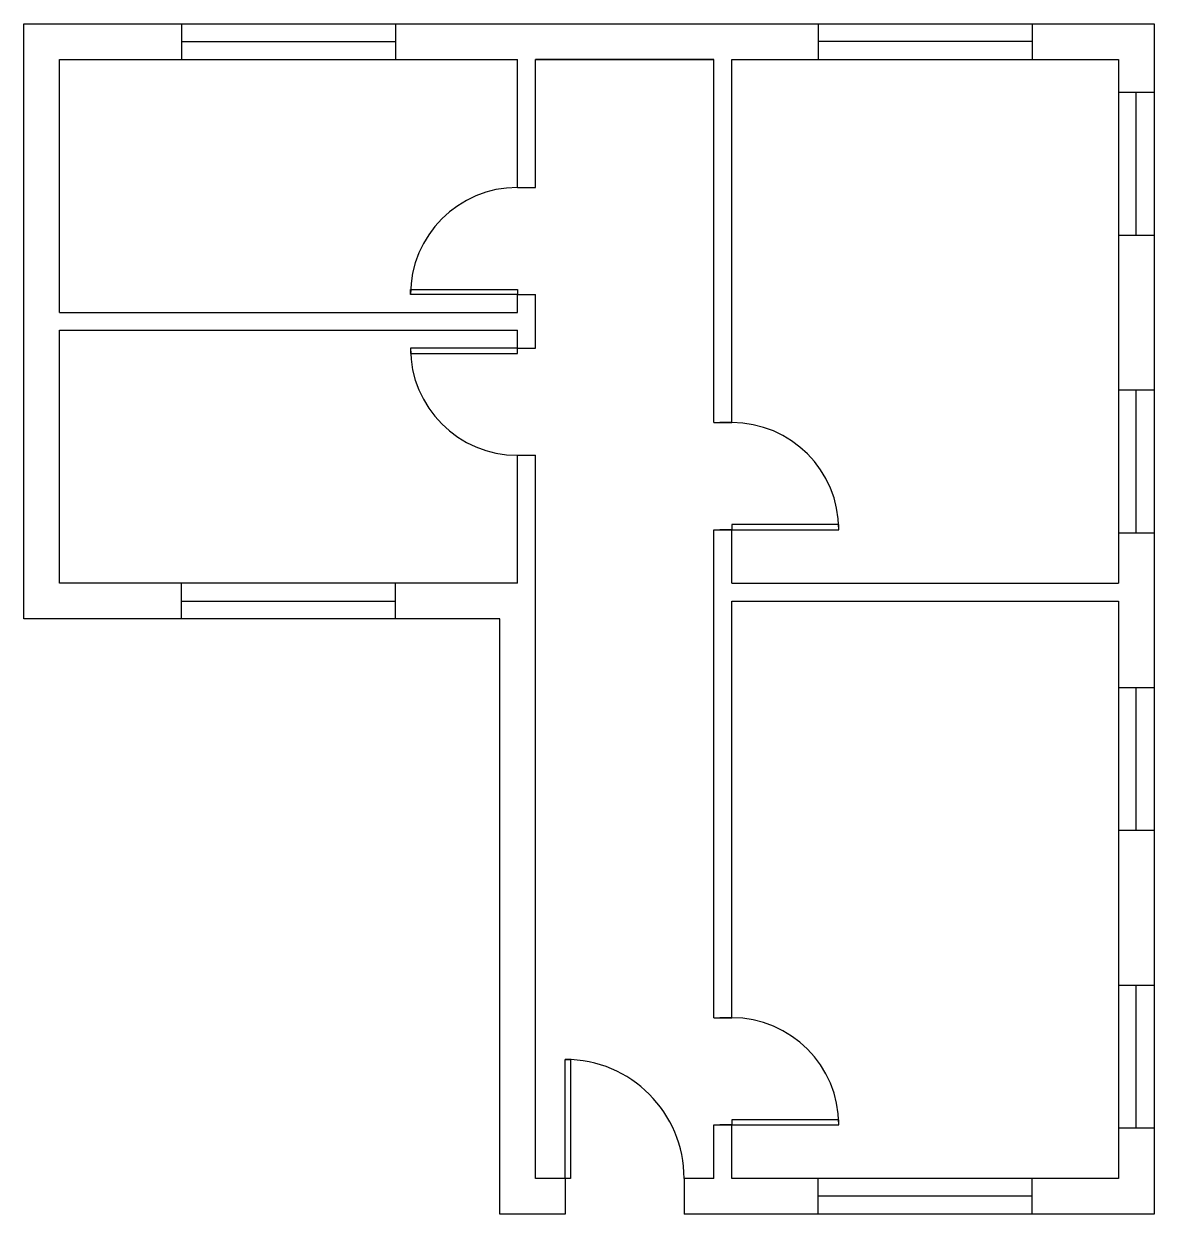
# Model space of a CAD drawing. Header units: millimetres. Extents: x 12224 to 21724, y 23148 to 33148.
import ezdxf

# ---------------------------------------------------------------- set-up
doc = ezdxf.new("R2010")
doc.units = ezdxf.units.MM
for name, color, linetype in [('Doors', 82, 'Continuous'), ('Walls', 7, 'Continuous'), ('Windows', 92, 'Continuous')]:
    doc.layers.add(name, color=color, linetype=linetype)

# ---------------------------------------------------------------- blocks, each defined once
blk = doc.blocks.new('*U5')
for p, q in [((0, 0), (0, -100)), ((1000, 0), (1000, -100))]:
    blk.add_line(p, q)
blk.add_lwpolyline([(0, 0), (0, 1000), (43.75, 1000), (43.75, 0)], close=True)
blk.add_arc((0, 0), 1000, 0, 90)
blk = doc.blocks.new('*U6')
for p, q in [((0, 300), (0, 0)), ((1800, 300), (1800, 0)), ((0, 150), (1800, 150))]:
    blk.add_line(p, q)
blk = doc.blocks.new('*U7')
for p, q in [((0, 300), (0, 0)), ((1200, 300), (1200, 0)), ((0, 150), (1200, 150))]:
    blk.add_line(p, q)
blk = doc.blocks.new('*U8')
at = {"layer": 'Windows', "rotation": 90}
blk.add_blockref('*U7', (150, -600), dxfattribs=at)
blk = doc.blocks.new('*U9')
at = {"layer": 'Walls', "color": 0, "linetype": 'ByBlock', "lineweight": -2, "transparency": 16777216}
for p in [(0, 7500), (0, 5000), (0, 2500), (0, 0)]:
    blk.add_blockref('*U8', p, dxfattribs=at)
blk = doc.blocks.new('*U10')
for p, q in [((0, 0), (0, -100)), ((-900, 0), (-900, -100))]:
    blk.add_line(p, q)
blk.add_lwpolyline([(0, 0), (0, 900), (-43.75, 900), (-43.75, 0)], close=True)
blk.add_arc((0, 0), 900, 90, 180)
blk = doc.blocks.new('*U11')
for p, q in [((0, 0), (0, -100)), ((900, 0), (900, -100))]:
    blk.add_line(p, q)
blk.add_lwpolyline([(0, 0), (0, 900), (43.75, 900), (43.75, 0)], close=True)
blk.add_arc((0, 0), 900, 0, 90)
blk = doc.blocks.new('*U12')
for p, q in [((0, 0), (0, 100)), ((900, 0), (900, 100))]:
    blk.add_line(p, q)
blk.add_lwpolyline([(0, 0), (0, -900), (43.75, -900), (43.75, 0)], close=True)
blk.add_arc((0, 0), 900, 270, 0)

msp = doc.modelspace()

# ---------------------------------------------------------------- linework, layer by layer
at = {"layer": 'Walls'}
for p, q in [((16374, 31773), (16374, 32848)), ((16524, 31773), (16524, 32848)), ((18024, 29798), (18024, 32848)), ((18174, 29798), (18174, 32848)), ((16374, 31773), (16524, 31773)), ((16374, 30723), (16374, 30873)), ((16374, 30873), (16524, 30873)), ((16524, 30423), (16524, 30873)), ((12524, 30723), (16374, 30723)), ((12524, 30573), (16374, 30573)), ((16374, 30423), (16374, 30573)), ((16374, 30423), (16524, 30423)), ((18024, 29798), (18174, 29798)), ((16374, 28448), (16374, 29523)), ((16374, 29523), (16524, 29523)), ((16524, 28448), (16524, 29523)), ((18024, 24798), (18024, 28898)), ((18024, 28898), (18174, 28898)), ((18174, 28448), (18174, 28898)), ((18174, 28448), (21424, 28448)), ((18174, 28298), (21424, 28298)), ((18174, 24798), (18174, 28298)), ((18024, 24798), (18174, 24798)), ((18024, 23448), (18024, 23898)), ((18024, 23898), (18174, 23898)), ((18174, 23448), (18174, 23898)), ((16774, 23448), (16774, 23148)), ((17774, 23448), (17774, 23148))]:
    msp.add_line(p, q, dxfattribs=at)
for points in [[(16774, 23148), (16224, 23148), (16224, 23148), (16224, 28148), (12224, 28148), (12224, 33148), (21724, 33148), (21724, 23148), (21724, 23148), (17774, 23148)], [(12524, 30723), (12524, 32848), (16374, 32848)], [(18174, 32848), (21424, 32848), (21424, 28448)], [(16374, 28448), (12524, 28448), (12524, 30573)], [(16774, 23448), (16524, 23448), (16524, 28448)], [(21424, 28298), (21424, 23448), (18174, 23448)], [(18024, 23448), (17774, 23448)]]:
    msp.add_lwpolyline(points, dxfattribs=at)
msp.add_lwpolyline([(16524, 32848), (18024, 32848)], close=True, dxfattribs=at)

# ---------------------------------------------------------------- block references
at = {"layer": 'Doors'}
for name, p, rotation in [('*U11', (16374, 30873), 90), ('*U10', (16374, 30423), 90), ('*U12', (18174, 28898), 89.99999999999955), ('*U12', (18174, 23898), 89.99999999999955)]:
    msp.add_blockref(name, p, dxfattribs=dict(at, rotation=rotation))
msp.add_blockref('*U5', (16774, 23448), dxfattribs=at)
at = {"layer": 'Walls'}
msp.add_blockref('*U9', (21574, 24473), dxfattribs=at)
at = {"layer": 'Windows'}
msp.add_blockref('*U6', (13549, 32848), dxfattribs=at)
at = {"layer": 'Windows', "xscale": -1}
msp.add_blockref('*U6', (20699, 32848), dxfattribs=at)
at = {"layer": 'Windows', "xscale": -1, "rotation": 180}
msp.add_blockref('*U6', (13549, 28448), dxfattribs=at)
at = {"layer": 'Windows', "rotation": 180}
msp.add_blockref('*U6', (20699, 23448), dxfattribs=at)

doc.saveas('drawing.dxf')
